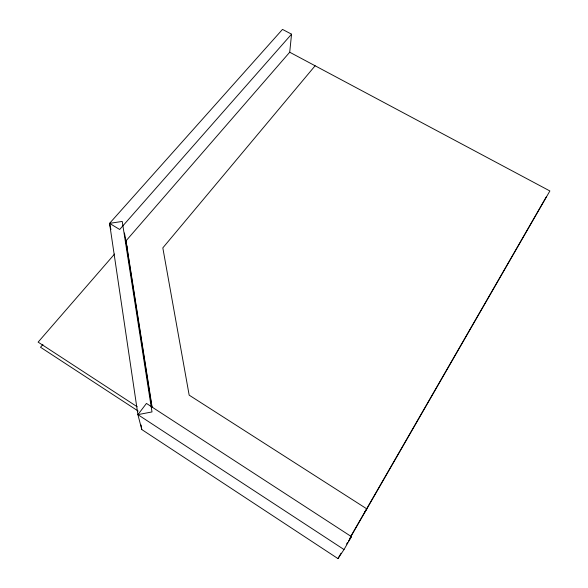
<?xml version="1.0" encoding="UTF-8"?>
<svg xmlns="http://www.w3.org/2000/svg" width="588" height="588" viewBox="0 0 588 588"><rect width="100%" height="100%" fill="white"/><g stroke="black" fill="none" stroke-linecap="round" stroke-linejoin="round"><path stroke-width="0.88" d="M289.722 52.192L291.545 34.178L282.497 29.4L109.566 223.352L137.908 414.643L141.767 429.527L337.968 558.6L344.017 549.545L351.433 536.653L146.449 403.427L137.908 414.643L344.017 549.545M337.968 558.6L341.069 553.205M350.566 536.726L546.186 197.061M349.61 538.784L549.876 190.968L289.715 52.229L125.398 241.558M364.795 512.023L366.824 508.885L189.167 395.151L162.825 247.879L315.124 65.775M346.538 544.047L347.515 542.57M348.493 541.092L351.433 536.653M42.909 344.472L40.513 347.251L138.187 411.078M114.564 254.045L38.124 342.12L137.195 406.764M291.545 34.178L119.68 229.482L109.566 223.352L110.926 229.577M137.908 414.643L151.998 411.931L122.231 221.441L109.566 223.352M127.001 247.056L125.847 241.043L151.902 407.433M124.45 233.017L126.163 241.925M126.332 242.815L128.471 256.412M128.706 257.911L147.279 376.423M147.514 377.93L151.395 402.655M151.638 404.228L152.064 406.947M141.098 424.999L141.767 429.527"/></g></svg>
